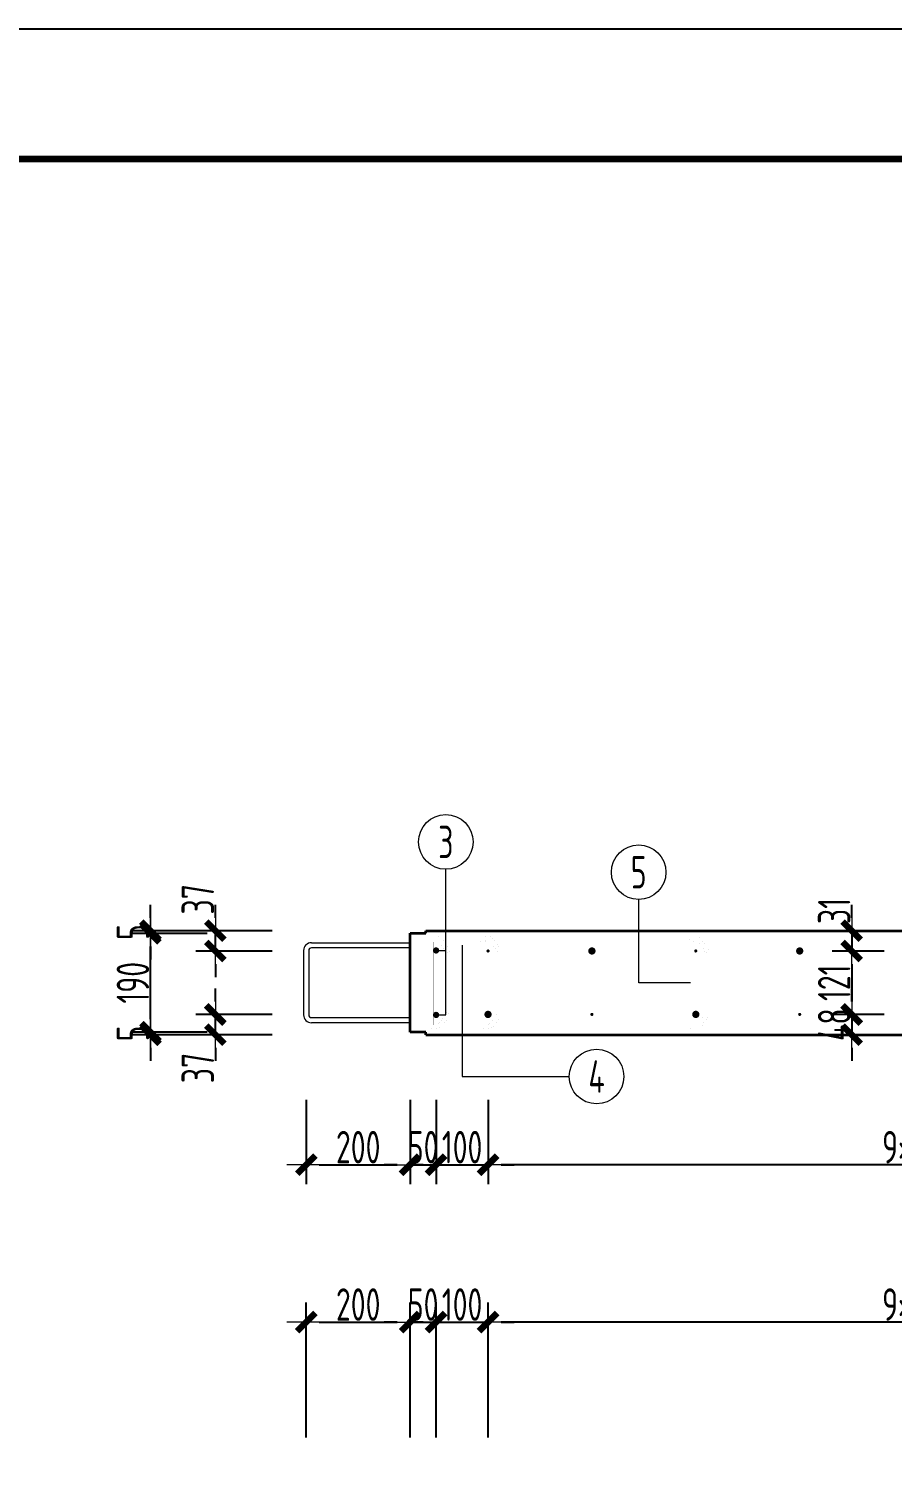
# Model space of a CAD drawing. Extents: x -85320 to 1679916, y -1321939 to 627.
# Drawn here: x 1170719 to 1177365, y -837020 to -825871 of the extents above; entities that cross this region are included whole.
import ezdxf
from ezdxf.enums import TextEntityAlignment as Align

# ---------------------------------------------------------------- set-up
doc = ezdxf.new("R2010")
doc.units = 0
doc.header["$LTSCALE"] = 1000
for name, color, linetype in [('BORDER', 7, 'Continuous'), ('打印线框', 7, 'Continuous'), ('拉模', 7, 'Continuous')]:
    doc.layers.add(name, color=color, linetype=linetype)
for name, color, linetype, lineweight in [('直线', 7, 'Continuous', 18), ('预制墙墙身水平筋', 130, 'Continuous', 18), ('预制墙墙身纵向受力筋', 1, 'Continuous', 18), ('预制墙墙身纵向非受力筋', 94, 'Continuous', 18), ('预制墙墙身附加筋', 94, 'Continuous', 18), ('预制墙拉筋', 130, 'Continuous', 18), ('预制墙详图标注', 3, 'Continuous', 18), ('预制墙详图轮廓', 3, 'Continuous', 35)]:
    doc.layers.add(name, color=color, linetype=linetype, lineweight=lineweight)
doc.styles.add('样式 1', font='yjkeng.shx', dxfattribs={"width": 0.7, "bigfont": 'yjkchn.shx'})
doc.dimstyles.new('盈建科结构', dxfattribs={"dimscale": 100, "dimtxt": 2.5, "dimasz": 1, "dimexe": 1.5, "dimexo": 0.625, "dimgap": 0.1, "dimtad": 1, "dimdec": 0, "dimrnd": 1, "dimzin": 0, "dimdsep": 46, "dimtxsty": '样式 1', "dimblk": '_yjkbk', "dimblk1": 'ARCHTICK', "dimblk2": 'ARCHTICK', "dimcen": 0.09, "dimadec": 0, "dimazin": 0, "dimtfac": 1, "dimtdec": 4, "dimtix": 1, "dimtmove": 2, "dimatfit": 3, "dimfxl": 1, "dimtolj": 1, "dimtzin": 0, "dimarcsym": 0})

# ---------------------------------------------------------------- blocks, each defined once
blk = doc.blocks.new('_yjkbk')
blk.add_line((-1, 0), (1.5, 0))
blk.add_lwpolyline([(-0.7, -0.7, 0.5, 0.5, 0), (0.7, 0.7, 0.5, 0.5, 0)], format="xyseb")
blk = doc.blocks.new('*D453')
at = {"layer": 'Defpoints', "color": 0, "transparency": 16777216}
for p in [(1173654, -835820), (1172854, -836770), (1173654, -836770)]:
    blk.add_point(p, dxfattribs=at)
at = {"layer": '预制墙详图标注', "color": 0, "lineweight": -2, "transparency": 16777216}
for p, q in [((1172854, -836707), (1172854, -835670)), ((1173654, -836707), (1173654, -835670)), ((1172954, -835820), (1173554, -835820))]:
    blk.add_line(p, q, dxfattribs=at)
at = {"layer": '预制墙详图标注', "color": 0, "lineweight": -2, "transparency": 16777216, "xscale": 100, "yscale": 100, "zscale": 100, "rotation": 180}
blk.add_blockref('_yjkbk', (1172854, -835820), dxfattribs=at)
at = {"layer": '预制墙详图标注', "color": 0, "lineweight": -2, "transparency": 16777216, "xscale": 100, "yscale": 100, "zscale": 100}
blk.add_blockref('_yjkbk', (1173654, -835820), dxfattribs=at)
at = {"layer": '预制墙详图标注', "color": 0, "transparency": 16777216, "insert": (1173254, -835810), "char_height": 250, "attachment_point": 8, "style": '样式 1'}
blk.add_mtext('\\A1;200', dxfattribs=at)
blk = doc.blocks.new('_ArchTick')
at = {"color": 0, "linetype": 'ByBlock', "const_width": 0.4}
blk.add_lwpolyline([(-0.5, -0.5), (0.5, 0.5)], dxfattribs=at)
blk = doc.blocks.new('*D454')
at = {"layer": 'Defpoints', "color": 0, "transparency": 16777216}
for p in [(1173854, -835820), (1173654, -836770), (1173854, -836770)]:
    blk.add_point(p, dxfattribs=at)
at = {"layer": '预制墙详图标注', "color": 0, "lineweight": -2, "transparency": 16777216}
for p, q in [((1173654, -836707), (1173654, -835670)), ((1173854, -836707), (1173854, -835670)), ((1173554, -835820), (1173454, -835820)), ((1173654, -835820), (1173854, -835820)), ((1173954, -835820), (1174054, -835820))]:
    blk.add_line(p, q, dxfattribs=at)
at = {"layer": '预制墙详图标注', "color": 0, "lineweight": -2, "transparency": 16777216, "xscale": 100, "yscale": 100, "zscale": 100}
blk.add_blockref('_yjkbk', (1173654, -835820), dxfattribs=at)
at = {"layer": '预制墙详图标注', "color": 0, "lineweight": -2, "transparency": 16777216, "xscale": 100, "yscale": 100, "zscale": 100, "rotation": 180}
blk.add_blockref('_yjkbk', (1173854, -835820), dxfattribs=at)
at = {"layer": '预制墙详图标注', "color": 0, "transparency": 16777216, "insert": (1173754, -835810), "char_height": 250, "attachment_point": 8, "style": '样式 1'}
blk.add_mtext('\\A1;50', dxfattribs=at)
blk = doc.blocks.new('*D455')
at = {"layer": 'Defpoints', "color": 0, "transparency": 16777216}
for p in [(1174254, -835820), (1173854, -836770), (1174254, -836770)]:
    blk.add_point(p, dxfattribs=at)
at = {"layer": '预制墙详图标注', "color": 0, "lineweight": -2, "transparency": 16777216}
for p, q in [((1173854, -836707), (1173854, -835670)), ((1174254, -836707), (1174254, -835670)), ((1173754, -835820), (1173654, -835820)), ((1173854, -835820), (1174254, -835820)), ((1174354, -835820), (1174454, -835820))]:
    blk.add_line(p, q, dxfattribs=at)
at = {"layer": '预制墙详图标注', "color": 0, "lineweight": -2, "transparency": 16777216, "xscale": 100, "yscale": 100, "zscale": 100}
blk.add_blockref('_yjkbk', (1173854, -835820), dxfattribs=at)
at = {"layer": '预制墙详图标注', "color": 0, "lineweight": -2, "transparency": 16777216, "xscale": 100, "yscale": 100, "zscale": 100, "rotation": 180}
blk.add_blockref('_yjkbk', (1174254, -835820), dxfattribs=at)
at = {"layer": '预制墙详图标注', "color": 0, "transparency": 16777216, "insert": (1174054, -835810), "char_height": 250, "attachment_point": 8, "style": '样式 1'}
blk.add_mtext('\\A1;100', dxfattribs=at)
blk = doc.blocks.new('*D456')
at = {"layer": 'Defpoints', "color": 0, "transparency": 16777216}
for p in [(1174254, -835820), (1174254, -836770), (1181454, -836770)]:
    blk.add_point(p, dxfattribs=at)
at = {"layer": '预制墙详图标注', "color": 0, "lineweight": -2, "transparency": 16777216}
for p, q in [((1174254, -836707), (1174254, -835670)), ((1181454, -836707), (1181454, -835670)), ((1181354, -835820), (1174354, -835820))]:
    blk.add_line(p, q, dxfattribs=at)
at = {"layer": '预制墙详图标注', "color": 0, "lineweight": -2, "transparency": 16777216, "xscale": 100, "yscale": 100, "zscale": 100, "rotation": 180}
blk.add_blockref('_yjkbk', (1174254, -835820), dxfattribs=at)
at = {"layer": '预制墙详图标注', "color": 0, "lineweight": -2, "transparency": 16777216, "xscale": 100, "yscale": 100, "zscale": 100}
blk.add_blockref('_yjkbk', (1181454, -835820), dxfattribs=at)
at = {"layer": '预制墙详图标注', "color": 0, "transparency": 16777216, "insert": (1177854, -835810), "char_height": 250, "attachment_point": 8, "style": '样式 1'}
blk.add_mtext('\\A1;9×200=1800', dxfattribs=at)
blk = doc.blocks.new('*D467')
at = {"layer": 'Defpoints', "color": 0, "transparency": 16777216}
for p in [(1177304, -833453), (1177054, -833609), (1177304, -833609)]:
    blk.add_point(p, dxfattribs=at)
at = {"layer": '预制墙详图标注', "color": 0, "lineweight": -2, "transparency": 16777216}
for p, q in [((1177054, -833353), (1177054, -833253)), ((1177304, -833453), (1176904, -833453)), ((1177054, -833453), (1177054, -833609)), ((1177304, -833609), (1176904, -833609)), ((1177054, -833709), (1177054, -833809))]:
    blk.add_line(p, q, dxfattribs=at)
at = {"layer": '预制墙详图标注', "color": 0, "lineweight": -2, "transparency": 16777216, "xscale": 100, "yscale": 100, "zscale": 100}
for p, rotation in [((1177054, -833453), 270), ((1177054, -833609), 90)]:
    blk.add_blockref('_yjkbk', p, dxfattribs=dict(at, rotation=rotation))
at = {"layer": '预制墙详图标注', "color": 0, "transparency": 16777216, "insert": (1177044, -833531), "char_height": 250, "attachment_point": 8, "rotation": 90, "style": '样式 1'}
blk.add_mtext('\\A1;48', dxfattribs=at)
blk = doc.blocks.new('*D468')
at = {"layer": 'Defpoints', "color": 0, "transparency": 16777216}
for p in [(1177304, -832965), (1177054, -833453), (1177304, -833453)]:
    blk.add_point(p, dxfattribs=at)
at = {"layer": '预制墙详图标注', "color": 0, "lineweight": -2, "transparency": 16777216}
for p, q in [((1177304, -832965), (1176904, -832965)), ((1177054, -833065), (1177054, -833353)), ((1177304, -833453), (1176904, -833453))]:
    blk.add_line(p, q, dxfattribs=at)
at = {"layer": '预制墙详图标注', "color": 0, "lineweight": -2, "transparency": 16777216, "xscale": 100, "yscale": 100, "zscale": 100}
for p, rotation in [((1177054, -832965), 90), ((1177054, -833453), 270)]:
    blk.add_blockref('_yjkbk', p, dxfattribs=dict(at, rotation=rotation))
at = {"layer": '预制墙详图标注', "color": 0, "transparency": 16777216, "insert": (1177044, -833209), "char_height": 250, "attachment_point": 8, "rotation": 90, "style": '样式 1'}
blk.add_mtext('\\A1;121', dxfattribs=at)
blk = doc.blocks.new('*D469')
at = {"layer": 'Defpoints', "color": 0, "transparency": 16777216}
for p in [(1177304, -832809), (1177054, -832965), (1177304, -832965)]:
    blk.add_point(p, dxfattribs=at)
at = {"layer": '预制墙详图标注', "color": 0, "lineweight": -2, "transparency": 16777216}
for p, q in [((1177054, -832709), (1177054, -832609)), ((1177304, -832809), (1176904, -832809)), ((1177054, -832809), (1177054, -832965)), ((1177304, -832965), (1176904, -832965)), ((1177054, -833065), (1177054, -833165))]:
    blk.add_line(p, q, dxfattribs=at)
at = {"layer": '预制墙详图标注', "color": 0, "lineweight": -2, "transparency": 16777216, "xscale": 100, "yscale": 100, "zscale": 100}
for p, rotation in [((1177054, -832809), 270), ((1177054, -832965), 90)]:
    blk.add_blockref('_yjkbk', p, dxfattribs=dict(at, rotation=rotation))
at = {"layer": '预制墙详图标注', "color": 0, "transparency": 16777216, "insert": (1177044, -832657), "char_height": 250, "attachment_point": 8, "rotation": 90, "style": '样式 1'}
blk.add_mtext('\\A1;31', dxfattribs=at)
blk = doc.blocks.new('*D423')
at = {"layer": 'Defpoints', "color": 0, "transparency": 16777216}
for p in [(1172854, -834109), (1173654, -834109), (1173654, -834609)]:
    blk.add_point(p, dxfattribs=at)
at = {"layer": '预制墙详图标注', "color": 0, "lineweight": -2, "transparency": 16777216}
for p, q in [((1172854, -834109), (1172854, -834759)), ((1173654, -834109), (1173654, -834759)), ((1172954, -834609), (1173554, -834609))]:
    blk.add_line(p, q, dxfattribs=at)
at = {"layer": '预制墙详图标注', "color": 0, "lineweight": -2, "transparency": 16777216, "xscale": 100, "yscale": 100, "zscale": 100, "rotation": 180}
blk.add_blockref('_yjkbk', (1172854, -834609), dxfattribs=at)
at = {"layer": '预制墙详图标注', "color": 0, "lineweight": -2, "transparency": 16777216, "xscale": 100, "yscale": 100, "zscale": 100}
blk.add_blockref('_yjkbk', (1173654, -834609), dxfattribs=at)
at = {"layer": '预制墙详图标注', "color": 0, "transparency": 16777216, "insert": (1173254, -834599), "char_height": 250, "attachment_point": 8, "style": '样式 1'}
blk.add_mtext('\\A1;200', dxfattribs=at)
blk = doc.blocks.new('*D424')
at = {"layer": 'Defpoints', "color": 0, "transparency": 16777216}
for p in [(1173654, -834109), (1173854, -834109), (1173854, -834609)]:
    blk.add_point(p, dxfattribs=at)
at = {"layer": '预制墙详图标注', "color": 0, "lineweight": -2, "transparency": 16777216}
for p, q in [((1173654, -834109), (1173654, -834759)), ((1173854, -834109), (1173854, -834759)), ((1173554, -834609), (1173454, -834609)), ((1173654, -834609), (1173854, -834609)), ((1173954, -834609), (1174054, -834609))]:
    blk.add_line(p, q, dxfattribs=at)
at = {"layer": '预制墙详图标注', "color": 0, "lineweight": -2, "transparency": 16777216, "xscale": 100, "yscale": 100, "zscale": 100}
blk.add_blockref('_yjkbk', (1173654, -834609), dxfattribs=at)
at = {"layer": '预制墙详图标注', "color": 0, "lineweight": -2, "transparency": 16777216, "xscale": 100, "yscale": 100, "zscale": 100, "rotation": 180}
blk.add_blockref('_yjkbk', (1173854, -834609), dxfattribs=at)
at = {"layer": '预制墙详图标注', "color": 0, "transparency": 16777216, "insert": (1173754, -834599), "char_height": 250, "attachment_point": 8, "style": '样式 1'}
blk.add_mtext('\\A1;50', dxfattribs=at)
blk = doc.blocks.new('*D425')
at = {"layer": 'Defpoints', "color": 0, "transparency": 16777216}
for p in [(1173854, -834109), (1174254, -834109), (1174254, -834609)]:
    blk.add_point(p, dxfattribs=at)
at = {"layer": '预制墙详图标注', "color": 0, "lineweight": -2, "transparency": 16777216}
for p, q in [((1173854, -834109), (1173854, -834759)), ((1174254, -834109), (1174254, -834759)), ((1173754, -834609), (1173654, -834609)), ((1173854, -834609), (1174254, -834609)), ((1174354, -834609), (1174454, -834609))]:
    blk.add_line(p, q, dxfattribs=at)
at = {"layer": '预制墙详图标注', "color": 0, "lineweight": -2, "transparency": 16777216, "xscale": 100, "yscale": 100, "zscale": 100}
blk.add_blockref('_yjkbk', (1173854, -834609), dxfattribs=at)
at = {"layer": '预制墙详图标注', "color": 0, "lineweight": -2, "transparency": 16777216, "xscale": 100, "yscale": 100, "zscale": 100, "rotation": 180}
blk.add_blockref('_yjkbk', (1174254, -834609), dxfattribs=at)
at = {"layer": '预制墙详图标注', "color": 0, "transparency": 16777216, "insert": (1174054, -834599), "char_height": 250, "attachment_point": 8, "style": '样式 1'}
blk.add_mtext('\\A1;100', dxfattribs=at)
blk = doc.blocks.new('*D426')
at = {"layer": 'Defpoints', "color": 0, "transparency": 16777216}
for p in [(1174254, -834109), (1181454, -834109), (1174254, -834609)]:
    blk.add_point(p, dxfattribs=at)
at = {"layer": '预制墙详图标注', "color": 0, "lineweight": -2, "transparency": 16777216}
for p, q in [((1174254, -834171), (1174254, -834759)), ((1181454, -834171), (1181454, -834759)), ((1181354, -834609), (1174354, -834609))]:
    blk.add_line(p, q, dxfattribs=at)
at = {"layer": '预制墙详图标注', "color": 0, "lineweight": -2, "transparency": 16777216, "xscale": 100, "yscale": 100, "zscale": 100, "rotation": 180}
blk.add_blockref('_yjkbk', (1174254, -834609), dxfattribs=at)
at = {"layer": '预制墙详图标注', "color": 0, "lineweight": -2, "transparency": 16777216, "xscale": 100, "yscale": 100, "zscale": 100}
blk.add_blockref('_yjkbk', (1181454, -834609), dxfattribs=at)
at = {"layer": '预制墙详图标注', "color": 0, "transparency": 16777216, "insert": (1177854, -834599), "char_height": 250, "attachment_point": 8, "style": '样式 1'}
blk.add_mtext('\\A1;9×200=1800', dxfattribs=at)
blk = doc.blocks.new('图框1')
at = {"layer": 'BORDER', "const_width": 50}
blk.add_lwpolyline([(1377779, -823089), (1377779, -783089), (1433679, -783089), (1433679, -823089)], close=True, dxfattribs=at)
blk = doc.blocks.new('闭口左')
at = {"layer": '预制墙墙身水平筋', "lineweight": 18}
for p, q in [((1032954, -832443), (1033714, -832443)), ((1032954, -832443), (1033714, -832443)), ((1032954, -832443), (1033714, -832443)), ((1032954, -832443), (1033714, -832443)), ((1032954, -832443), (1033714, -832443)), ((1032954, -832443), (1033714, -832443)), ((1032954, -832443), (1033714, -832443)), ((1032954, -832443), (1033714, -832443)), ((1032954, -832443), (1033714, -832443)), ((1032954, -832443), (1033714, -832443)), ((1032954, -832443), (1033714, -832443)), ((1032954, -832443), (1033714, -832443)), ((1032954, -832443), (1033714, -832443)), ((1032954, -832443), (1033714, -832443)), ((1032954, -832443), (1033714, -832443)), ((1033714, -832483), (1032954, -832483)), ((1033714, -832483), (1032954, -832483)), ((1033714, -832483), (1032954, -832483)), ((1033714, -832483), (1032954, -832483)), ((1033714, -832483), (1032954, -832483)), ((1033714, -832483), (1032954, -832483)), ((1033714, -832483), (1032954, -832483)), ((1033714, -832483), (1032954, -832483)), ((1033714, -832483), (1032954, -832483)), ((1033714, -832483), (1032954, -832483)), ((1033714, -832483), (1032954, -832483)), ((1033714, -832483), (1032954, -832483)), ((1033714, -832483), (1032954, -832483)), ((1033714, -832483), (1032954, -832483)), ((1033714, -832483), (1032954, -832483)), ((1032954, -833019), (1033714, -833019)), ((1033714, -833059), (1032954, -833059))]:
    blk.add_line(p, q, dxfattribs=at)
at = {"layer": '预制墙墙身水平筋', "color": 4}
for p, q in [((1032894, -832503), (1032894, -832999)), ((1032934, -832503), (1032934, -832999))]:
    blk.add_line(p, q, dxfattribs=at)
at = {"layer": '预制墙墙身水平筋', "lineweight": 18}
for centre, radius, start, end in [((1032954, -832503), 60, 90, 180), ((1032954, -832503), 60, 90, 180), ((1032954, -832503), 60, 90, 180), ((1032954, -832503), 60, 90, 180), ((1032954, -832503), 60, 90, 180), ((1032954, -832503), 60, 90, 180), ((1032954, -832503), 60, 90, 180), ((1032954, -832503), 60, 90, 180), ((1032954, -832503), 60, 90, 180), ((1032954, -832503), 60, 90, 180), ((1032954, -832503), 60, 90, 180), ((1032954, -832503), 60, 90, 180), ((1032954, -832503), 60, 90, 180), ((1032954, -832503), 60, 90, 180), ((1032954, -832503), 20, 90, 180), ((1032954, -832503), 20, 90, 180), ((1032954, -832503), 20, 90, 180), ((1032954, -832503), 20, 90, 180), ((1032954, -832503), 20, 90, 180), ((1032954, -832503), 20, 90, 180), ((1032954, -832503), 20, 90, 180), ((1032954, -832503), 20, 90, 180), ((1032954, -832503), 20, 90, 180), ((1032954, -832503), 20, 90, 180), ((1032954, -832503), 20, 90, 180), ((1032954, -832503), 20, 90, 180), ((1032954, -832503), 20, 90, 180), ((1032954, -832503), 20, 90, 180), ((1032954, -832999), 60, 180, 270), ((1032954, -832999), 20, 180, 270)]:
    blk.add_arc(centre, radius, start, end, dxfattribs=at)
blk = doc.blocks.new('*D3061')
at = {"layer": 'Defpoints', "color": 0, "transparency": 16777216}
for p in [(1172154, -833453), (1172654, -833453), (1172654, -833609)]:
    blk.add_point(p, dxfattribs=at)
at = {"layer": '预制墙详图标注', "color": 0, "lineweight": -2, "transparency": 16777216}
for p, q in [((1172154, -833353), (1172154, -833253)), ((1172591, -833453), (1172004, -833453)), ((1172154, -833609), (1172154, -833453)), ((1172591, -833609), (1172004, -833609)), ((1172154, -833709), (1172154, -833809))]:
    blk.add_line(p, q, dxfattribs=at)
at = {"layer": '预制墙详图标注', "color": 0, "lineweight": -2, "transparency": 16777216, "xscale": 100, "yscale": 100, "zscale": 100}
for p, rotation in [((1172154, -833453), 270), ((1172154, -833609), 90)]:
    blk.add_blockref('_yjkbk', p, dxfattribs=dict(at, rotation=rotation))
at = {"layer": '预制墙详图标注', "color": 0, "transparency": 16777216, "insert": (1172144, -833865), "char_height": 250, "attachment_point": 8, "rotation": 90, "style": '样式 1'}
blk.add_mtext('\\A1;37', dxfattribs=at)
blk = doc.blocks.new('*D3062')
at = {"layer": 'Defpoints', "color": 0, "transparency": 16777216}
for p in [(1172154, -832809), (1172654, -832809), (1172654, -832965)]:
    blk.add_point(p, dxfattribs=at)
at = {"layer": '预制墙详图标注', "color": 0, "lineweight": -2, "transparency": 16777216}
for p, q in [((1172154, -832709), (1172154, -832609)), ((1172591, -832809), (1172004, -832809)), ((1172154, -832965), (1172154, -832809)), ((1172591, -832965), (1172004, -832965)), ((1172154, -833065), (1172154, -833165))]:
    blk.add_line(p, q, dxfattribs=at)
at = {"layer": '预制墙详图标注', "color": 0, "lineweight": -2, "transparency": 16777216, "xscale": 100, "yscale": 100, "zscale": 100}
for p, rotation in [((1172154, -832809), 270), ((1172154, -832965), 90)]:
    blk.add_blockref('_yjkbk', p, dxfattribs=dict(at, rotation=rotation))
at = {"layer": '预制墙详图标注', "color": 0, "transparency": 16777216, "insert": (1172144, -832567), "char_height": 250, "attachment_point": 8, "rotation": 90, "style": '样式 1'}
blk.add_mtext('\\A1;37', dxfattribs=at)
blk = doc.blocks.new('*D3063')
at = {"layer": 'Defpoints', "color": 0, "transparency": 16777216}
for p in [(1171654, -832829), (1172154, -832829), (1172154, -833589)]:
    blk.add_point(p, dxfattribs=at)
at = {"layer": '预制墙详图标注', "color": 0, "lineweight": -2, "transparency": 16777216}
for p, q in [((1172091, -832829), (1171504, -832829)), ((1171654, -833489), (1171654, -832929)), ((1172091, -833589), (1171504, -833589))]:
    blk.add_line(p, q, dxfattribs=at)
at = {"layer": '预制墙详图标注', "color": 0, "lineweight": -2, "transparency": 16777216, "xscale": 100, "yscale": 100, "zscale": 100}
for p, rotation in [((1171654, -832829), 90), ((1171654, -833589), 270)]:
    blk.add_blockref('_yjkbk', p, dxfattribs=dict(at, rotation=rotation))
at = {"layer": '预制墙详图标注', "color": 0, "transparency": 16777216, "insert": (1171644, -833209), "char_height": 250, "attachment_point": 8, "rotation": 90, "style": '样式 1'}
blk.add_mtext('\\A1;190', dxfattribs=at)
blk = doc.blocks.new('*D3064')
at = {"layer": 'Defpoints', "color": 0, "transparency": 16777216}
for p in [(1171654, -832809), (1172154, -832809), (1172154, -832829)]:
    blk.add_point(p, dxfattribs=at)
at = {"layer": '预制墙详图标注', "color": 0, "lineweight": -2, "transparency": 16777216}
for p, q in [((1171654, -832709), (1171654, -832609)), ((1172091, -832809), (1171504, -832809)), ((1172091, -832829), (1171504, -832829)), ((1171654, -832829), (1171654, -832809)), ((1171654, -832929), (1171654, -833029))]:
    blk.add_line(p, q, dxfattribs=at)
at = {"layer": '预制墙详图标注', "color": 0, "lineweight": -2, "transparency": 16777216, "xscale": 100, "yscale": 100, "zscale": 100}
for p, rotation in [((1171654, -832829), 90), ((1171654, -832809), 270)]:
    blk.add_blockref('_yjkbk', p, dxfattribs=dict(at, rotation=rotation))
at = {"layer": '预制墙详图标注', "color": 0, "transparency": 16777216, "insert": (1171644, -832819), "char_height": 250, "attachment_point": 8, "rotation": 90, "style": '样式 1'}
blk.add_mtext('\\A1;5', dxfattribs=at)
blk = doc.blocks.new('*D3065')
at = {"layer": 'Defpoints', "color": 0, "transparency": 16777216}
for p in [(1171654, -833589), (1172154, -833589), (1172154, -833609)]:
    blk.add_point(p, dxfattribs=at)
at = {"layer": '预制墙详图标注', "color": 0, "lineweight": -2, "transparency": 16777216}
for p, q in [((1171654, -833489), (1171654, -833389)), ((1172091, -833589), (1171504, -833589)), ((1172091, -833609), (1171504, -833609)), ((1171654, -833609), (1171654, -833589)), ((1171654, -833709), (1171654, -833809))]:
    blk.add_line(p, q, dxfattribs=at)
at = {"layer": '预制墙详图标注', "color": 0, "lineweight": -2, "transparency": 16777216, "xscale": 100, "yscale": 100, "zscale": 100}
for p, rotation in [((1171654, -833609), 90), ((1171654, -833589), 270)]:
    blk.add_blockref('_yjkbk', p, dxfattribs=dict(at, rotation=rotation))
at = {"layer": '预制墙详图标注', "color": 0, "transparency": 16777216, "insert": (1171644, -833599), "char_height": 250, "attachment_point": 8, "rotation": 90, "style": '样式 1'}
blk.add_mtext('\\A1;5', dxfattribs=at)

msp = doc.modelspace()

# ---------------------------------------------------------------- linework, layer by layer
at = {"layer": '打印线框', "color": 1}
msp.add_lwpolyline([(1142339.778, -867870.962), (1142339.778, -825870.962), (1201739.778, -825870.962), (1201739.778, -867870.962)], close=True, dxfattribs=at)
at = {"layer": '直线', "lineweight": 18}
for p, q in [((1173853.678, -832960.638), (1173928.678, -832960.638)), ((1174053.678, -833496.638), (1174053.678, -833930.638))]:
    msp.add_line(p, q, dxfattribs=at)
for points in [[(1173853.678, -833456.638), (1173928.678, -833456.638), (1173928.678, -832335.638)], [(1175813.678, -833208.638), (1175413.678, -833208.638), (1175413.678, -832568.638)], [(1174053.678, -832920.638), (1174053.678, -833930.638), (1174879.678, -833930.638)]]:
    msp.add_lwpolyline(points, dxfattribs=at)
for centre in [(1173928.678, -832125.638), (1175413.678, -832358.638), (1175089.678, -833930.638)]:
    msp.add_circle(centre, 210, dxfattribs=at)
at = {"layer": '预制墙墙身水平筋', "lineweight": 18, "const_width": 0.18}
for points in [[(1173653.678, -832900.638), (1181653.678, -832900.638)], [(1173653.678, -832900.638), (1181653.678, -832900.638)], [(1173653.678, -832900.638), (1181653.678, -832900.638)], [(1173653.678, -832900.638), (1181653.678, -832900.638)], [(1173653.678, -832900.638), (1181653.678, -832900.638)], [(1173653.678, -832900.638), (1181653.678, -832900.638)], [(1173653.678, -832900.638), (1181653.678, -832900.638)], [(1173653.678, -832900.638), (1181653.678, -832900.638)], [(1173653.678, -832900.638), (1181653.678, -832900.638)], [(1173653.678, -832900.638), (1181653.678, -832900.638)], [(1173653.678, -832900.638), (1181653.678, -832900.638)], [(1173653.678, -832900.638), (1181653.678, -832900.638)], [(1173653.678, -832900.638), (1181653.678, -832900.638)], [(1173653.678, -832900.638), (1181653.678, -832900.638)], [(1173653.678, -832900.638), (1181653.678, -832900.638)], [(1181653.678, -832940.638), (1173653.678, -832940.638)], [(1181653.678, -832940.638), (1173653.678, -832940.638)], [(1181653.678, -832940.638), (1173653.678, -832940.638)], [(1181653.678, -832940.638), (1173653.678, -832940.638)], [(1181653.678, -832940.638), (1173653.678, -832940.638)], [(1181653.678, -832940.638), (1173653.678, -832940.638)], [(1181653.678, -832940.638), (1173653.678, -832940.638)], [(1181653.678, -832940.638), (1173653.678, -832940.638)], [(1181653.678, -832940.638), (1173653.678, -832940.638)], [(1181653.678, -832940.638), (1173653.678, -832940.638)], [(1181653.678, -832940.638), (1173653.678, -832940.638)], [(1181653.678, -832940.638), (1173653.678, -832940.638)], [(1181653.678, -832940.638), (1173653.678, -832940.638)], [(1181653.678, -832940.638), (1173653.678, -832940.638)], [(1181653.678, -832940.638), (1173653.678, -832940.638)], [(1173653.678, -833476.638), (1181653.678, -833476.638)], [(1173653.678, -833476.638), (1181653.678, -833476.638)], [(1173653.678, -833476.638), (1181653.678, -833476.638)], [(1173653.678, -833476.638), (1181653.678, -833476.638)], [(1173653.678, -833476.638), (1181653.678, -833476.638)], [(1173653.678, -833476.638), (1181653.678, -833476.638)], [(1173653.678, -833476.638), (1181653.678, -833476.638)], [(1173653.678, -833476.638), (1181653.678, -833476.638)], [(1173653.678, -833476.638), (1181653.678, -833476.638)], [(1173653.678, -833476.638), (1181653.678, -833476.638)], [(1173653.678, -833476.638), (1181653.678, -833476.638)], [(1173653.678, -833476.638), (1181653.678, -833476.638)], [(1173653.678, -833476.638), (1181653.678, -833476.638)], [(1173653.678, -833476.638), (1181653.678, -833476.638)], [(1173653.678, -833476.638), (1181653.678, -833476.638)], [(1181653.678, -833516.638), (1173653.678, -833516.638)], [(1181653.678, -833516.638), (1173653.678, -833516.638)], [(1181653.678, -833516.638), (1173653.678, -833516.638)], [(1181653.678, -833516.638), (1173653.678, -833516.638)], [(1181653.678, -833516.638), (1173653.678, -833516.638)], [(1181653.678, -833516.638), (1173653.678, -833516.638)], [(1181653.678, -833516.638), (1173653.678, -833516.638)], [(1181653.678, -833516.638), (1173653.678, -833516.638)], [(1181653.678, -833516.638), (1173653.678, -833516.638)], [(1181653.678, -833516.638), (1173653.678, -833516.638)], [(1181653.678, -833516.638), (1173653.678, -833516.638)], [(1181653.678, -833516.638), (1173653.678, -833516.638)], [(1181653.678, -833516.638), (1173653.678, -833516.638)], [(1181653.678, -833516.638), (1173653.678, -833516.638)], [(1181653.678, -833516.638), (1173653.678, -833516.638)]]:
    msp.add_lwpolyline(points, dxfattribs=at)
at = {"layer": '预制墙墙身纵向受力筋', "lineweight": 18, "const_width": 28}
for points in [[(1175067.678, -832964.638, 1), (1175039.678, -832964.638, 1)], [(1176667.678, -832964.638, 1), (1176639.678, -832964.638, 1)], [(1174267.678, -833452.638, 1), (1174239.678, -833452.638, 1)], [(1175867.678, -833452.638, 1), (1175839.678, -833452.638, 1)]]:
    msp.add_lwpolyline(points, format="xyb", close=True, dxfattribs=at)
at = {"layer": '预制墙墙身纵向非受力筋', "lineweight": 18, "const_width": 12}
for points in [[(1174259.678, -832964.638, 1), (1174247.678, -832964.638, 1)], [(1175859.678, -832964.638, 1), (1175847.678, -832964.638, 1)], [(1175059.678, -833452.638, 1), (1175047.678, -833452.638, 1)], [(1176659.678, -833452.638, 1), (1176647.678, -833452.638, 1)]]:
    msp.add_lwpolyline(points, format="xyb", close=True, dxfattribs=at)
at = {"layer": '预制墙墙身附加筋', "lineweight": 18, "const_width": 24}
for points in [[(1173865.678, -832960.638, 1), (1173841.678, -832960.638, 1)], [(1173865.678, -833456.638, 1), (1173841.678, -833456.638, 1)]]:
    msp.add_lwpolyline(points, format="xyb", close=True, dxfattribs=at)
at = {"layer": '预制墙拉筋', "lineweight": 18, "const_width": 0.18}
for points in [[(1173963.172, -833455.477), (1173908.059, -833533.389, -0.24342753), (1173847.675, -833564.638), (1173832.677, -833564.638, -0.414213568), (1173801.678, -833533.64), (1173801.678, -832898.636, -0.414213568), (1173847.675, -832852.638), (1173862.674, -832852.638, -0.24342753), (1173899.397, -832871.643), (1173963.172, -832961.8), (1173937.048, -832980.28), (1173873.273, -832890.123, 0.24342753), (1173862.674, -832884.638), (1173847.675, -832884.638, 0.414213568), (1173833.678, -832898.636), (1173833.678, -833533.64), (1173831.675, -833533.64, 0.414213568), (1173832.677, -833534.641), (1173832.677, -833532.638), (1173847.675, -833532.638, 0.24342753), (1173881.934, -833514.909), (1173937.048, -833436.997)], [(1173963.172, -833455.477), (1173908.059, -833533.389, -0.24342753), (1173847.675, -833564.638), (1173832.677, -833564.638, -0.414213568), (1173801.678, -833533.64), (1173801.678, -832898.636, -0.414213568), (1173847.675, -832852.638), (1173862.674, -832852.638, -0.24342753), (1173899.397, -832871.643), (1173963.172, -832961.8), (1173937.048, -832980.28), (1173873.273, -832890.123, 0.24342753), (1173862.674, -832884.638), (1173847.675, -832884.638, 0.414213568), (1173833.678, -832898.636), (1173833.678, -833533.64), (1173831.675, -833533.64, 0.414213568), (1173832.677, -833534.641), (1173832.677, -833532.638), (1173847.675, -833532.638, 0.24342753), (1173881.934, -833514.909), (1173937.048, -833436.997)], [(1173963.172, -833455.477), (1173908.059, -833533.389, -0.24342753), (1173847.675, -833564.638), (1173832.677, -833564.638, -0.414213568), (1173801.678, -833533.64), (1173801.678, -832898.636, -0.414213568), (1173847.675, -832852.638), (1173862.674, -832852.638, -0.24342753), (1173899.397, -832871.643), (1173963.172, -832961.8), (1173937.048, -832980.28), (1173873.273, -832890.123, 0.24342753), (1173862.674, -832884.638), (1173847.675, -832884.638, 0.414213568), (1173833.678, -832898.636), (1173833.678, -833533.64), (1173831.675, -833533.64, 0.414213568), (1173832.677, -833534.641), (1173832.677, -833532.638), (1173847.675, -833532.638, 0.24342753), (1173881.934, -833514.909), (1173937.048, -833436.997)], [(1173963.172, -833455.477), (1173908.059, -833533.389, -0.24342753), (1173847.675, -833564.638), (1173832.677, -833564.638, -0.414213568), (1173801.678, -833533.64), (1173801.678, -832898.636, -0.414213568), (1173847.675, -832852.638), (1173862.674, -832852.638, -0.24342753), (1173899.397, -832871.643), (1173963.172, -832961.8), (1173937.048, -832980.28), (1173873.273, -832890.123, 0.24342753), (1173862.674, -832884.638), (1173847.675, -832884.638, 0.414213568), (1173833.678, -832898.636), (1173833.678, -833533.64), (1173831.675, -833533.64, 0.414213568), (1173832.677, -833534.641), (1173832.677, -833532.638), (1173847.675, -833532.638, 0.24342753), (1173881.934, -833514.909), (1173937.048, -833436.997)], [(1173963.172, -833455.477), (1173908.059, -833533.389, -0.24342753), (1173847.675, -833564.638), (1173832.677, -833564.638, -0.414213568), (1173801.678, -833533.64), (1173801.678, -832898.636, -0.414213568), (1173847.675, -832852.638), (1173862.674, -832852.638, -0.24342753), (1173899.397, -832871.643), (1173963.172, -832961.8), (1173937.048, -832980.28), (1173873.273, -832890.123, 0.24342753), (1173862.674, -832884.638), (1173847.675, -832884.638, 0.414213568), (1173833.678, -832898.636), (1173833.678, -833533.64), (1173831.675, -833533.64, 0.414213568), (1173832.677, -833534.641), (1173832.677, -833532.638), (1173847.675, -833532.638, 0.24342753), (1173881.934, -833514.909), (1173937.048, -833436.997)], [(1173963.172, -833455.477), (1173908.059, -833533.389, -0.24342753), (1173847.675, -833564.638), (1173832.677, -833564.638, -0.414213568), (1173801.678, -833533.64), (1173801.678, -832898.636, -0.414213568), (1173847.675, -832852.638), (1173862.674, -832852.638, -0.24342753), (1173899.397, -832871.643), (1173963.172, -832961.8), (1173937.048, -832980.28), (1173873.273, -832890.123, 0.24342753), (1173862.674, -832884.638), (1173847.675, -832884.638, 0.414213568), (1173833.678, -832898.636), (1173833.678, -833533.64), (1173831.675, -833533.64, 0.414213568), (1173832.677, -833534.641), (1173832.677, -833532.638), (1173847.675, -833532.638, 0.24342753), (1173881.934, -833514.909), (1173937.048, -833436.997)], [(1173963.172, -833455.477), (1173908.059, -833533.389, -0.24342753), (1173847.675, -833564.638), (1173832.677, -833564.638, -0.414213568), (1173801.678, -833533.64), (1173801.678, -832898.636, -0.414213568), (1173847.675, -832852.638), (1173862.674, -832852.638, -0.24342753), (1173899.397, -832871.643), (1173963.172, -832961.8), (1173937.048, -832980.28), (1173873.273, -832890.123, 0.24342753), (1173862.674, -832884.638), (1173847.675, -832884.638, 0.414213568), (1173833.678, -832898.636), (1173833.678, -833533.64), (1173831.675, -833533.64, 0.414213568), (1173832.677, -833534.641), (1173832.677, -833532.638), (1173847.675, -833532.638, 0.24342753), (1173881.934, -833514.909), (1173937.048, -833436.997)], [(1173963.172, -833455.477), (1173908.059, -833533.389, -0.24342753), (1173847.675, -833564.638), (1173832.677, -833564.638, -0.414213568), (1173801.678, -833533.64), (1173801.678, -832898.636, -0.414213568), (1173847.675, -832852.638), (1173862.674, -832852.638, -0.24342753), (1173899.397, -832871.643), (1173963.172, -832961.8), (1173937.048, -832980.28), (1173873.273, -832890.123, 0.24342753), (1173862.674, -832884.638), (1173847.675, -832884.638, 0.414213568), (1173833.678, -832898.636), (1173833.678, -833533.64), (1173831.675, -833533.64, 0.414213568), (1173832.677, -833534.641), (1173832.677, -833532.638), (1173847.675, -833532.638, 0.24342753), (1173881.934, -833514.909), (1173937.048, -833436.997)], [(1173963.172, -833455.477), (1173908.059, -833533.389, -0.24342753), (1173847.675, -833564.638), (1173832.677, -833564.638, -0.414213568), (1173801.678, -833533.64), (1173801.678, -832898.636, -0.414213568), (1173847.675, -832852.638), (1173862.674, -832852.638, -0.24342753), (1173899.397, -832871.643), (1173963.172, -832961.8), (1173937.048, -832980.28), (1173873.273, -832890.123, 0.24342753), (1173862.674, -832884.638), (1173847.675, -832884.638, 0.414213568), (1173833.678, -832898.636), (1173833.678, -833533.64), (1173831.675, -833533.64, 0.414213568), (1173832.677, -833534.641), (1173832.677, -833532.638), (1173847.675, -833532.638, 0.24342753), (1173881.934, -833514.909), (1173937.048, -833436.997)], [(1173963.172, -833455.477), (1173908.059, -833533.389, -0.24342753), (1173847.675, -833564.638), (1173832.677, -833564.638, -0.414213568), (1173801.678, -833533.64), (1173801.678, -832898.636, -0.414213568), (1173847.675, -832852.638), (1173862.674, -832852.638, -0.24342753), (1173899.397, -832871.643), (1173963.172, -832961.8), (1173937.048, -832980.28), (1173873.273, -832890.123, 0.24342753), (1173862.674, -832884.638), (1173847.675, -832884.638, 0.414213568), (1173833.678, -832898.636), (1173833.678, -833533.64), (1173831.675, -833533.64, 0.414213568), (1173832.677, -833534.641), (1173832.677, -833532.638), (1173847.675, -833532.638, 0.24342753), (1173881.934, -833514.909), (1173937.048, -833436.997)], [(1173963.172, -833455.477), (1173908.059, -833533.389, -0.24342753), (1173847.675, -833564.638), (1173832.677, -833564.638, -0.414213568), (1173801.678, -833533.64), (1173801.678, -832898.636, -0.414213568), (1173847.675, -832852.638), (1173862.674, -832852.638, -0.24342753), (1173899.397, -832871.643), (1173963.172, -832961.8), (1173937.048, -832980.28), (1173873.273, -832890.123, 0.24342753), (1173862.674, -832884.638), (1173847.675, -832884.638, 0.414213568), (1173833.678, -832898.636), (1173833.678, -833533.64), (1173831.675, -833533.64, 0.414213568), (1173832.677, -833534.641), (1173832.677, -833532.638), (1173847.675, -833532.638, 0.24342753), (1173881.934, -833514.909), (1173937.048, -833436.997)], [(1173963.172, -833455.477), (1173908.059, -833533.389, -0.24342753), (1173847.675, -833564.638), (1173832.677, -833564.638, -0.414213568), (1173801.678, -833533.64), (1173801.678, -832898.636, -0.414213568), (1173847.675, -832852.638), (1173862.674, -832852.638, -0.24342753), (1173899.397, -832871.643), (1173963.172, -832961.8), (1173937.048, -832980.28), (1173873.273, -832890.123, 0.24342753), (1173862.674, -832884.638), (1173847.675, -832884.638, 0.414213568), (1173833.678, -832898.636), (1173833.678, -833533.64), (1173831.675, -833533.64, 0.414213568), (1173832.677, -833534.641), (1173832.677, -833532.638), (1173847.675, -833532.638, 0.24342753), (1173881.934, -833514.909), (1173937.048, -833436.997)], [(1173963.172, -833455.477), (1173908.059, -833533.389, -0.24342753), (1173847.675, -833564.638), (1173832.677, -833564.638, -0.414213568), (1173801.678, -833533.64), (1173801.678, -832898.636, -0.414213568), (1173847.675, -832852.638), (1173862.674, -832852.638, -0.24342753), (1173899.397, -832871.643), (1173963.172, -832961.8), (1173937.048, -832980.28), (1173873.273, -832890.123, 0.24342753), (1173862.674, -832884.638), (1173847.675, -832884.638, 0.414213568), (1173833.678, -832898.636), (1173833.678, -833533.64), (1173831.675, -833533.64, 0.414213568), (1173832.677, -833534.641), (1173832.677, -833532.638), (1173847.675, -833532.638, 0.24342753), (1173881.934, -833514.909), (1173937.048, -833436.997)], [(1173963.172, -833455.477), (1173908.059, -833533.389, -0.24342753), (1173847.675, -833564.638), (1173832.677, -833564.638, -0.414213568), (1173801.678, -833533.64), (1173801.678, -832898.636, -0.414213568), (1173847.675, -832852.638), (1173862.674, -832852.638, -0.24342753), (1173899.397, -832871.643), (1173963.172, -832961.8), (1173937.048, -832980.28), (1173873.273, -832890.123, 0.24342753), (1173862.674, -832884.638), (1173847.675, -832884.638, 0.414213568), (1173833.678, -832898.636), (1173833.678, -833533.64), (1173831.675, -833533.64, 0.414213568), (1173832.677, -833534.641), (1173832.677, -833532.638), (1173847.675, -833532.638, 0.24342753), (1173881.934, -833514.909), (1173937.048, -833436.997)], [(1173963.172, -833455.477), (1173908.059, -833533.389, -0.24342753), (1173847.675, -833564.638), (1173832.677, -833564.638, -0.414213568), (1173801.678, -833533.64), (1173801.678, -832898.636, -0.414213568), (1173847.675, -832852.638), (1173862.674, -832852.638, -0.24342753), (1173899.397, -832871.643), (1173963.172, -832961.8), (1173937.048, -832980.28), (1173873.273, -832890.123, 0.24342753), (1173862.674, -832884.638), (1173847.675, -832884.638, 0.414213568), (1173833.678, -832898.636), (1173833.678, -833533.64), (1173831.675, -833533.64, 0.414213568), (1173832.677, -833534.641), (1173832.677, -833532.638), (1173847.675, -833532.638, 0.24342753), (1173881.934, -833514.909), (1173937.048, -833436.997)], [(1174359.172, -833455.477), (1174304.059, -833533.389, -0.24342753), (1174243.675, -833564.638), (1174228.677, -833564.638, -0.414213568), (1174197.678, -833533.64), (1174197.678, -832898.636, -0.414213568), (1174243.675, -832852.638), (1174258.674, -832852.638, -0.24342753), (1174295.397, -832871.643), (1174359.172, -832961.8), (1174333.048, -832980.28), (1174269.273, -832890.123, 0.24342753), (1174258.674, -832884.638), (1174243.675, -832884.638, 0.414213568), (1174229.678, -832898.636), (1174229.678, -833533.64), (1174227.675, -833533.64, 0.414213568), (1174228.677, -833534.641), (1174228.677, -833532.638), (1174243.675, -833532.638, 0.24342753), (1174277.934, -833514.909), (1174333.048, -833436.997)], [(1175959.172, -833455.477), (1175904.059, -833533.389, -0.24342753), (1175843.675, -833564.638), (1175828.677, -833564.638, -0.414213568), (1175797.678, -833533.64), (1175797.678, -832898.636, -0.414213568), (1175843.675, -832852.638), (1175858.674, -832852.638, -0.24342753), (1175895.397, -832871.643), (1175959.172, -832961.8), (1175933.048, -832980.28), (1175869.273, -832890.123, 0.24342753), (1175858.674, -832884.638), (1175843.675, -832884.638, 0.414213568), (1175829.678, -832898.636), (1175829.678, -833533.64), (1175827.675, -833533.64, 0.414213568), (1175828.677, -833534.641), (1175828.677, -833532.638), (1175843.675, -833532.638, 0.24342753), (1175877.934, -833514.909), (1175933.048, -833436.997)], [(1175959.172, -833455.477), (1175904.059, -833533.389, -0.24342753), (1175843.675, -833564.638), (1175828.677, -833564.638, -0.414213568), (1175797.678, -833533.64), (1175797.678, -832898.636, -0.414213568), (1175843.675, -832852.638), (1175858.674, -832852.638, -0.24342753), (1175895.397, -832871.643), (1175959.172, -832961.8), (1175933.048, -832980.28), (1175869.273, -832890.123, 0.24342753), (1175858.674, -832884.638), (1175843.675, -832884.638, 0.414213568), (1175829.678, -832898.636), (1175829.678, -833533.64), (1175827.675, -833533.64, 0.414213568), (1175828.677, -833534.641), (1175828.677, -833532.638), (1175843.675, -833532.638, 0.24342753), (1175877.934, -833514.909), (1175933.048, -833436.997)], [(1175959.172, -833455.477), (1175904.059, -833533.389, -0.24342753), (1175843.675, -833564.638), (1175828.677, -833564.638, -0.414213568), (1175797.678, -833533.64), (1175797.678, -832898.636, -0.414213568), (1175843.675, -832852.638), (1175858.674, -832852.638, -0.24342753), (1175895.397, -832871.643), (1175959.172, -832961.8), (1175933.048, -832980.28), (1175869.273, -832890.123, 0.24342753), (1175858.674, -832884.638), (1175843.675, -832884.638, 0.414213568), (1175829.678, -832898.636), (1175829.678, -833533.64), (1175827.675, -833533.64, 0.414213568), (1175828.677, -833534.641), (1175828.677, -833532.638), (1175843.675, -833532.638, 0.24342753), (1175877.934, -833514.909), (1175933.048, -833436.997)], [(1175959.172, -833455.477), (1175904.059, -833533.389, -0.24342753), (1175843.675, -833564.638), (1175828.677, -833564.638, -0.414213568), (1175797.678, -833533.64), (1175797.678, -832898.636, -0.414213568), (1175843.675, -832852.638), (1175858.674, -832852.638, -0.24342753), (1175895.397, -832871.643), (1175959.172, -832961.8), (1175933.048, -832980.28), (1175869.273, -832890.123, 0.24342753), (1175858.674, -832884.638), (1175843.675, -832884.638, 0.414213568), (1175829.678, -832898.636), (1175829.678, -833533.64), (1175827.675, -833533.64, 0.414213568), (1175828.677, -833534.641), (1175828.677, -833532.638), (1175843.675, -833532.638, 0.24342753), (1175877.934, -833514.909), (1175933.048, -833436.997)], [(1175959.172, -833455.477), (1175904.059, -833533.389, -0.24342753), (1175843.675, -833564.638), (1175828.677, -833564.638, -0.414213568), (1175797.678, -833533.64), (1175797.678, -832898.636, -0.414213568), (1175843.675, -832852.638), (1175858.674, -832852.638, -0.24342753), (1175895.397, -832871.643), (1175959.172, -832961.8), (1175933.048, -832980.28), (1175869.273, -832890.123, 0.24342753), (1175858.674, -832884.638), (1175843.675, -832884.638, 0.414213568), (1175829.678, -832898.636), (1175829.678, -833533.64), (1175827.675, -833533.64, 0.414213568), (1175828.677, -833534.641), (1175828.677, -833532.638), (1175843.675, -833532.638, 0.24342753), (1175877.934, -833514.909), (1175933.048, -833436.997)]]:
    msp.add_lwpolyline(points, format="xyb", close=True, dxfattribs=at)
at = {"layer": '预制墙详图轮廓', "lineweight": 35}
for p, q in [((1173653.678, -833588.638), (1173653.678, -832828.638)), ((1173653.678, -832828.638), (1173773.678, -832828.638)), ((1173773.678, -832808.638), (1181533.678, -832808.638)), ((1173773.678, -832828.638), (1173773.678, -832808.638)), ((1173773.678, -833588.638), (1173653.678, -833588.638)), ((1173773.678, -833608.638), (1173773.678, -833588.638)), ((1173773.678, -833608.638), (1181533.678, -833608.638))]:
    msp.add_line(p, q, dxfattribs=at)

# ---------------------------------------------------------------- block references
at = {"layer": '拉模', "color": 3}
msp.add_blockref('图框1', (-232939.171, -43782.267), dxfattribs=at)
at = {"layer": '预制墙墙身水平筋', "color": 4}
msp.add_blockref('闭口左', (139939.307, -457.79), dxfattribs=at)

# ---------------------------------------------------------------- texts
at = {"layer": '直线', "linetype": 'Continuous', "style": '样式 1', "width": 0.7}
for s, p in [('3', (1173928.678, -832125.638)), ('5', (1175413.678, -832358.638)), ('4', (1175089.678, -833930.638))]:
    msp.add_text(s, height=250, dxfattribs=at).set_placement(p, align=Align.MIDDLE_CENTER)

# ---------------------------------------------------------------- dimensions: what is measured, and where the dimension line sits
at = {"layer": '预制墙详图标注'}
for base, p1, p2, angle, text, override, picture, middle in [((1172153.678, -832808.638), (1172653.678, -832964.638), (1172653.678, -832808.638), 90, '37', {"dimlfac": 0.25, "dimrnd": 5}, '*D3062', (1172018.678, -832567.058)), ((1177053.678, -832964.638), (1177303.678, -832808.638), (1177303.678, -832964.638), 270, '31', {"dimexo": 0, "dimlfac": 0.25, "dimrnd": 5}, '*D469', (1176918.678, -832656.724)), ((1172153.678, -833452.638), (1172653.678, -833608.638), (1172653.678, -833452.638), 90, '37', {"dimlfac": 0.25, "dimrnd": 5}, '*D3061', (1172018.678, -833865.191))]:
    dim = msp.add_linear_dim(base=base, p1=p1, p2=p2, angle=angle, text=text, dimstyle='盈建科结构', override=override, dxfattribs=at)
    dim.commit()
    dim.dimension.update_dxf_attribs({"geometry": picture, "text_midpoint": middle, "dimtype": 161})
for p1, p2, distance, override, picture, middle in [((1172153.678, -832828.638), (1172153.678, -832808.638), 500, {"dimscale": 100, "dimtxt": 2.5, "dimasz": 1, "dimexe": 1.5, "dimexo": 0.625, "dimgap": 0.1, "dimtad": 1, "dimlfac": 0.25, "dimrnd": 5, "dimdle": 0, "dimtix": 1, "dimfxlon": 0}, '*D3064', (1171518.678, -832818.638)), ((1172153.678, -833588.638), (1172153.678, -832828.638), 500, {"dimscale": 100, "dimtxt": 2.5, "dimasz": 1, "dimexe": 1.5, "dimexo": 0.625, "dimgap": 0.1, "dimtad": 1, "dimlfac": 0.25, "dimrnd": 5, "dimdle": 0, "dimtix": 1, "dimfxlon": 0}, '*D3063', (1171518.678, -833208.638)), ((1172153.678, -833608.638), (1172153.678, -833588.638), 500, {"dimscale": 100, "dimtxt": 2.5, "dimasz": 1, "dimexe": 1.5, "dimexo": 0.625, "dimgap": 0.1, "dimtad": 1, "dimlfac": 0.25, "dimrnd": 5, "dimdle": 0, "dimtix": 1, "dimfxlon": 0}, '*D3065', (1171518.678, -833598.638)), ((1172853.678, -834108.638), (1173653.678, -834108.638), -500, {"dimscale": 100, "dimtxt": 2.5, "dimasz": 1, "dimexe": 1.5, "dimexo": 0, "dimgap": 0.1, "dimtad": 1, "dimlfac": 0.25, "dimrnd": 5, "dimdle": 0, "dimfxlon": 0}, '*D423', (1173253.678, -834473.638)), ((1173653.678, -834108.638), (1173853.678, -834108.638), -500, {"dimscale": 100, "dimtxt": 2.5, "dimasz": 1, "dimexe": 1.5, "dimexo": 0, "dimgap": 0.1, "dimtad": 1, "dimlfac": 0.25, "dimrnd": 5, "dimdle": 0, "dimfxlon": 0}, '*D424', (1173753.678, -834473.638)), ((1173853.678, -834108.638), (1174253.678, -834108.638), -500, {"dimscale": 100, "dimtxt": 2.5, "dimasz": 1, "dimexe": 1.5, "dimexo": 0, "dimgap": 0.1, "dimtad": 1, "dimlfac": 0.25, "dimrnd": 5, "dimdle": 0, "dimfxlon": 0}, '*D425', (1174053.678, -834473.638)), ((1172853.678, -836769.638), (1173653.678, -836769.638), 950, {"dimscale": 100, "dimtxt": 2.5, "dimasz": 1, "dimexe": 1.5, "dimexo": 0.625, "dimgap": 0.1, "dimtad": 1, "dimlfac": 0.25, "dimrnd": 5, "dimdle": 0, "dimtix": 1, "dimfxlon": 0}, '*D453', (1173253.678, -835684.638)), ((1173653.678, -836769.638), (1173853.678, -836769.638), 950, {"dimscale": 100, "dimtxt": 2.5, "dimasz": 1, "dimexe": 1.5, "dimexo": 0.625, "dimgap": 0.1, "dimtad": 1, "dimlfac": 0.25, "dimrnd": 5, "dimdle": 0, "dimtix": 1, "dimfxlon": 0}, '*D454', (1173753.678, -835684.638)), ((1173853.678, -836769.638), (1174253.678, -836769.638), 950, {"dimscale": 100, "dimtxt": 2.5, "dimasz": 1, "dimexe": 1.5, "dimexo": 0.625, "dimgap": 0.1, "dimtad": 1, "dimlfac": 0.25, "dimrnd": 5, "dimdle": 0, "dimtix": 1, "dimfxlon": 0}, '*D455', (1174053.678, -835684.638))]:
    dim = msp.add_aligned_dim(p1=p1, p2=p2, distance=distance, dimstyle='盈建科结构', override=override, dxfattribs=at)
    dim.commit()
    dim.dimension.update_dxf_attribs({"geometry": picture, "text_midpoint": middle})
for p1, p2, distance, text, override, picture, middle in [((1177303.678, -832964.638), (1177303.678, -833452.638), -250, '121', {"dimscale": 100, "dimtxt": 2.5, "dimasz": 1, "dimexe": 1.5, "dimexo": 0, "dimgap": 0.1, "dimtad": 1, "dimlfac": 0.25, "dimrnd": 5, "dimdle": 0, "dimfxlon": 0}, '*D468', (1176918.678, -833208.638)), ((1177303.678, -833452.638), (1177303.678, -833608.638), -250, '48', {"dimscale": 100, "dimtxt": 2.5, "dimasz": 1, "dimexe": 1.5, "dimexo": 0, "dimgap": 0.1, "dimtad": 1, "dimlfac": 0.25, "dimrnd": 5, "dimdle": 0, "dimfxlon": 0}, '*D467', (1176918.678, -833530.638)), ((1181453.678, -834108.638), (1174253.678, -834108.638), 500, '9×200=1800', {"dimscale": 100, "dimtxt": 2.5, "dimasz": 1, "dimexe": 1.5, "dimexo": 0.625, "dimgap": 0.1, "dimtad": 1, "dimlfac": 0.25, "dimrnd": 5, "dimdle": 0, "dimtix": 1, "dimfxlon": 0}, '*D426', (1177853.678, -834473.638)), ((1181453.678, -836769.638), (1174253.678, -836769.638), -950, '9×200=1800', {"dimscale": 100, "dimtxt": 2.5, "dimasz": 1, "dimexe": 1.5, "dimexo": 0.625, "dimgap": 0.1, "dimtad": 1, "dimlfac": 0.25, "dimrnd": 5, "dimdle": 0, "dimtix": 1, "dimfxlon": 0}, '*D456', (1177853.678, -835684.638))]:
    dim = msp.add_aligned_dim(p1=p1, p2=p2, distance=distance, text=text, dimstyle='盈建科结构', override=override, dxfattribs=at)
    dim.commit()
    dim.dimension.update_dxf_attribs({"geometry": picture, "text_midpoint": middle})

doc.saveas('drawing.dxf')
